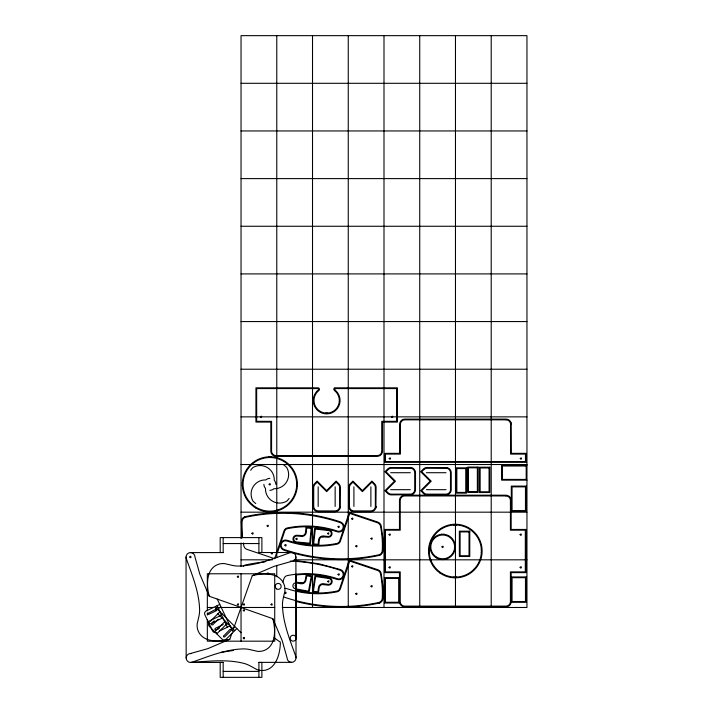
<?xml version="1.0" encoding="UTF-8"?>
<svg xmlns="http://www.w3.org/2000/svg" width="713" height="713" viewBox="0 0 713 713"><rect width="100%" height="100%" fill="white"/><g stroke="black" fill="none" stroke-linecap="round" stroke-linejoin="round"><path stroke-width="1.07" d="M429.288 549.848L429.288 552.227M297.383 485.669L297.401 485.072M313.167 507.87L312.962 487.487A5.214 5.214 0 0 1 314.495 483.797L317.187 481.106L326.661 490.589L336.135 481.106L338.827 483.797A5.214 5.214 0 0 1 340.359 487.487L340.154 507.87M348.907 507.87L348.702 487.487A5.214 5.214 0 0 1 350.235 483.797L352.926 481.106L362.4 490.589L371.874 481.106L374.566 483.797A5.214 5.214 0 0 1 376.099 487.487L375.894 507.87M481.337 552.522L481.364 551.933M242.331 483.289L242.367 482.692M430.108 545.712L430.108 548.083M455.313 548.083L455.313 545.712M429.591 546.889L430.082 544.554M277.41 552.807L284.701 531.123A3.725 3.725 0 0 1 287.491 528.663C303.925 525.321 321.224 526.408 337.115 531.773A5.214 5.214 0 0 0 343.719 528.502A5.214 5.214 0 0 0 340.44 521.898C309.745 511.577 276.163 509.608 244.577 516.827M282.829 582.013L283.997 578.537A4.465 4.465 0 0 1 287.348 575.578A96.79 96.79 0 0 1 337.347 578.724A4.465 4.465 0 0 0 343.006 575.917A4.465 4.465 0 0 0 340.199 570.257A178.696 178.696 0 0 0 290.28 561.069M190.389 653.527L207.813 648.652L229.818 639.249L231.921 633.296M252.25 575.703C263.222 572.655 280.967 572.263 284.549 585.997A15.597 15.597 0 0 1 284.87 591.211L283.364 597.708A32.379 32.379 0 0 0 282.455 604.437C282.687 622.52 289.852 639.614 295.77 656.415A4.465 4.465 0 0 1 292.294 662.279A4.465 4.465 0 0 1 287.089 657.885L282.214 640.693L272.812 618.688L209.266 596.264C206.217 585.293 205.825 567.548 219.559 563.956A15.597 15.597 0 0 1 224.773 563.644L231.27 565.151A32.379 32.379 0 0 0 237.999 566.06C256.074 565.819 273.168 558.653 289.977 552.735A4.465 4.465 0 0 1 295.842 556.211A4.465 4.465 0 0 1 291.448 561.425L274.255 566.291L252.25 575.703L232.625 631.308L217.207 599.063M210.175 621.486L219.978 611.683M214.426 621.032C213.552 620.355 209.444 625.934 212.67 624.891L218.285 619.276M219.978 615.898L222.082 613.795M214.666 631.736L225.246 621.166M216.77 633.839L226.591 624.027M232.616 628.536L234.72 626.424M236.823 628.536L226.253 639.106A2.977 2.977 0 0 1 222.037 639.106L209.399 626.469A2.977 2.977 0 0 1 209.399 622.262M219.773 604.437L206.289 610.889A2.977 2.977 0 0 0 204.881 614.864L212.59 630.978A2.977 2.977 0 0 0 216.565 632.386M218.374 608.412L221.057 607.128M208.098 621.576L220.62 615.586M209.381 624.267L222.875 617.815M223.231 624.57L215.174 628.42C213.16 631.219 219.729 628.973 219.399 628.055M226.083 624.526L228.766 623.242M219.515 630.978L230.058 625.934M379.806 555.267C348.22 562.495 314.629 560.525 283.943 550.204A5.214 5.214 0 0 1 280.664 543.6A5.214 5.214 0 0 1 287.268 540.32C303.15 545.686 320.458 546.773 336.884 543.44A3.725 3.725 0 0 0 339.682 540.98L349.263 512.478L377.765 522.068A5.214 5.214 0 0 1 381.214 525.971L382.89 538.306L382.988 550.757A5.214 5.214 0 0 1 378.879 555.561M379.806 602.922C352.088 609.276 322.802 608.501 295.325 601.264M411.704 494.697L391.321 494.893A5.214 5.214 0 0 1 387.64 493.369L384.949 490.678L394.423 481.195L384.949 471.721L387.64 469.029A5.214 5.214 0 0 1 391.321 467.505L411.704 467.701M447.443 494.697L427.06 494.893A5.214 5.214 0 0 1 423.379 493.369L420.688 490.678L430.162 481.195L420.688 471.721L423.379 469.029A5.214 5.214 0 0 1 427.06 467.505L447.443 467.701M229.818 639.249C218.846 642.297 201.111 642.689 197.519 628.946A15.597 15.597 0 0 1 197.207 623.741L198.713 617.244A32.379 32.379 0 0 0 199.622 610.515C199.382 592.432 192.216 575.338 186.298 558.537A4.465 4.465 0 0 1 189.774 552.664A4.465 4.465 0 0 1 194.988 557.067L199.854 574.25L209.266 596.264M302.74 535.597L297.045 535.267A3.725 3.725 0 0 0 292.99 538.627A3.725 3.725 0 0 0 296.35 542.682L310.431 544.001L311.964 527.7L306.037 527.139L305.547 532.326A3.725 3.725 0 0 1 301.492 535.686M233.409 650.443L220.816 652.413M322.214 536.791L327.9 537.228A3.725 3.725 0 0 0 332.017 533.948A3.725 3.725 0 0 0 328.738 529.83L314.683 528.235L312.838 544.509L318.756 545.178L319.344 539.999A3.725 3.725 0 0 1 323.461 536.72M322.223 584.5L327.891 585.132A3.725 3.725 0 0 0 332.124 582.004A3.725 3.725 0 0 0 328.996 577.771L315.003 575.676L312.57 591.87L318.461 592.753L319.237 587.601A3.725 3.725 0 0 1 323.47 584.473M295.672 575.026C309.585 573.439 323.845 574.954 337.115 579.428A5.214 5.214 0 0 0 343.719 576.149A5.214 5.214 0 0 0 340.44 569.544L318.649 563.716L295.699 560.614M302.169 583.02L296.528 582.2A3.725 3.725 0 0 0 295.699 582.138M441.231 534.331L441.819 534.278M443.602 559.527L444.19 559.473M190.915 662.448C208.686 661.254 227.073 658.937 244.559 663.553A32.379 32.379 0 0 1 250.798 666.227L256.653 669.427A15.597 15.597 0 0 0 261.76 670.523C275.949 670.746 280.334 653.545 280.343 642.163L274.104 637.796M327.846 413.085L325.493 413.085M453.682 525.026L454.279 525M270.753 511.863L271.35 511.836M456.062 577.084L456.659 577.058M268.676 456.81L271.056 456.81M190.514 552.602L223.169 552.566L223.169 537.611M291.43 552.495L258.908 552.53L258.908 537.611M190.638 662.457L223.169 662.422L223.169 677.341M258.908 677.341L258.908 662.386L291.555 662.341M241.039 83.305L526.952 83.305M241.039 130.951L526.952 130.951M241.039 178.607L526.952 178.607M241.039 226.262L526.952 226.262M241.039 273.908L526.952 273.908M241.039 321.563L526.952 321.563M241.039 369.218L526.952 369.218M241.039 416.864L526.952 416.864M241.039 464.52L526.952 464.52M526.952 465.259L501.631 465.259L501.631 480.152L526.952 480.152M390.662 472.71L410.278 472.71M426.401 472.71L446.017 472.71M390.662 489.679L410.278 489.679M426.401 489.679L446.017 489.679M241.039 512.175L526.952 512.175M223.169 543.556L258.908 543.556M223.169 552.495L220.192 552.495L220.192 537.602L261.885 537.602L261.885 552.495L258.908 552.495M241.039 559.821L272.446 559.821M294.104 559.821L526.952 559.821M399.476 577.69L384.583 577.69L384.583 603.011L399.476 603.011L399.476 572.628L384.583 572.628L384.583 529.447L399.476 529.447L399.476 500.41A5.214 5.214 0 0 1 404.69 495.196L505.954 495.196A5.214 5.214 0 0 1 511.168 500.41L511.168 529.447L526.051 529.447L526.051 572.628L511.168 572.628L511.168 601.665A5.214 5.214 0 0 1 505.954 606.879L404.69 606.879A5.214 5.214 0 0 1 399.476 601.665M207.34 607.476L213.864 607.476M274.728 607.476L215.763 607.476L241.039 632.743M282.188 607.476L526.952 607.476L526.952 35.65L241.039 35.65L241.039 538.502M223.169 662.457L220.192 662.457L220.192 677.35L261.885 677.35L261.885 662.457L258.908 662.457M223.169 671.396L258.908 671.396M456.062 524.991L456.659 525.009M268.373 511.836L268.97 511.863M453.682 577.049L454.279 577.075M443.602 534.278L444.19 534.331M441.231 559.473L441.819 559.527M295.77 589.633L309.103 592.075L312.062 575.97L306.198 574.892L305.262 580.017A3.725 3.725 0 0 1 300.922 583.002M295.797 590.409C309.228 593.599 323.354 593.831 336.884 591.095A3.725 3.725 0 0 0 339.682 588.626L349.263 560.133L377.765 569.714A5.214 5.214 0 0 1 381.214 573.626L382.89 585.961L382.988 598.412A5.214 5.214 0 0 1 378.879 603.216M217.866 613.795L234.72 630.64M217.091 605.72L227.367 627.217M399.681 603.091L399.833 603.546M511.114 422.889L511.31 453.352L526.203 453.352L526.203 462.282L384.735 462.282L384.735 453.352L399.628 453.352L399.628 424.315A5.214 5.214 0 0 1 404.841 419.101L506.096 419.101A5.214 5.214 0 0 1 511.31 424.315M510.963 498.984L511.168 500.41M272.812 618.688C275.851 629.659 276.252 647.404 262.509 650.996A15.597 15.597 0 0 1 257.295 651.308L250.807 649.801A32.379 32.379 0 0 0 244.078 648.892C225.994 649.124 208.9 656.29 192.1 662.217A4.465 4.465 0 0 1 186.182 658.366A4.465 4.465 0 0 1 191.36 653.58M241.867 537.923L241.395 521.346A5.214 5.214 0 0 1 245.504 516.542M297.366 482.692L297.392 483.289M481.337 549.545L481.364 550.142M242.322 485.072L242.349 485.669M295.904 556.951L296.02 657.876M186.048 557.076L186.164 657.992M491.212 35.65L491.212 607.476M455.473 35.65L455.473 607.476M419.734 35.65L419.734 607.476M383.995 35.65L383.995 607.476M370.885 486.827L370.885 506.444M353.915 486.827L353.915 506.444M348.256 35.65L348.256 607.476M335.146 486.827L335.146 506.444M318.176 486.827L318.176 506.444M312.517 35.65L312.517 607.476M296.136 638.188A2.977 2.977 0 0 0 291.67 635.613A2.977 2.977 0 0 0 291.67 640.773A2.977 2.977 0 0 0 296.136 638.188L296.136 576.755A2.977 2.977 0 0 0 295.467 574.883M276.778 35.65L276.778 557.611M276.778 565.364L276.778 576.443M241.039 542.95L241.039 566.47M241.039 573.778L241.039 641.174M207.34 610.738L207.34 573.778L274.728 573.778L274.728 641.174L207.34 641.174L207.34 619.428M207.34 612.913L207.34 615.087M312.962 506.444A5.214 5.214 0 0 0 318.176 511.649L335.146 511.649A5.214 5.214 0 0 0 340.359 506.444M348.702 506.444A5.214 5.214 0 0 0 353.915 511.649L370.885 511.649A5.214 5.214 0 0 0 376.099 506.444M269.862 490.286A5.954 5.954 0 0 0 273.89 488.717A14.135 14.135 0 0 0 286.715 467.478A23.832 23.832 0 0 0 283.952 465.117M263.908 484.332A5.954 5.954 0 0 0 265.477 488.352A14.135 14.135 0 0 0 286.715 501.177A23.832 23.832 0 0 0 289.077 498.423M269.862 478.37A5.954 5.954 0 0 0 265.842 479.938A14.135 14.135 0 0 0 253.017 501.177A23.832 23.832 0 0 0 255.771 503.547M275.824 484.332A5.954 5.954 0 0 0 274.255 480.304A14.135 14.135 0 0 0 253.017 467.478A23.832 23.832 0 0 0 250.646 470.241M410.278 494.893A5.214 5.214 0 0 0 415.492 489.679L415.492 472.71A5.214 5.214 0 0 0 410.278 467.505M446.017 494.893A5.214 5.214 0 0 0 451.231 489.679L451.231 472.71A5.214 5.214 0 0 0 446.017 467.505M243.329 542.941A96.79 96.79 0 0 0 243.891 545.98A4.465 4.465 0 0 0 246.85 549.331L274.648 558.68L283.997 530.882A4.465 4.465 0 0 1 287.348 527.932A96.79 96.79 0 0 1 337.347 531.069A4.465 4.465 0 0 0 343.006 528.262A4.465 4.465 0 0 0 340.199 522.602A178.696 178.696 0 0 0 245.655 517.264A4.465 4.465 0 0 0 242.135 521.381A96.79 96.79 0 0 0 242.5 536.818M265.263 561.835A178.696 178.696 0 0 0 245.655 564.919A4.465 4.465 0 0 0 243.204 566.38M283.435 596.817A4.465 4.465 0 0 0 284.184 597.146A178.696 178.696 0 0 0 378.719 602.485A4.465 4.465 0 0 0 382.239 598.367A96.79 96.79 0 0 0 380.484 573.778A4.465 4.465 0 0 0 377.534 570.427L349.735 561.069L340.386 588.867A4.465 4.465 0 0 1 337.035 591.826A96.79 96.79 0 0 1 287.027 588.68A4.465 4.465 0 0 0 284.924 588.501M215.923 610.266A25.267 25.267 0 0 1 215.772 608.234M327.695 581.407C329.014 584.027 329.673 578.992 327.695 581.407M189.774 557.031C191.494 559.491 191.36 554.482 189.783 556.978M237.313 576.701C238.81 579.295 239.096 574.188 237.313 576.701M237.313 604.446C238.81 607.03 239.096 601.924 237.313 604.446M243.276 604.446C244.924 607.013 244.728 601.941 243.276 604.446M243.276 610.399C244.684 612.975 245.201 607.948 243.276 610.346M243.276 638.135C244.684 640.72 245.201 635.684 243.276 638.082M271.011 604.446C272.705 607.004 272.455 601.879 271.011 604.446M260.397 416.802C261.644 419.44 262.384 414.547 260.405 416.731M269.122 484.261C270.45 486.908 271.002 481.935 269.122 484.261M271.252 553.279C272.411 555.908 273.4 551.042 271.261 553.208M295.12 585.792C296.278 588.439 297.25 583.546 295.129 585.73M351.643 518.69C352.89 521.337 353.666 516.355 351.643 518.69M351.643 566.336C352.926 568.992 353.612 564.001 351.643 566.336M389.209 458.495C390.492 461.159 391.187 456.133 389.209 458.495M391.437 416.802C392.613 419.44 393.558 414.547 391.446 416.731M389.057 534.59C390.323 537.245 391.054 532.246 389.057 534.59M389.057 567.352C390.296 570.008 391.081 565.008 389.057 567.352M441.971 546.835C443.174 549.456 444.012 544.607 441.98 546.764M520.249 458.495C521.542 461.151 522.192 456.151 520.249 458.495M520.098 534.59C521.444 537.237 521.978 532.255 520.098 534.59M520.098 567.352C521.399 569.99 522.041 565.035 520.098 567.352M295.957 538.903C297.152 541.55 298.034 536.666 295.966 538.841M223.401 636.29L223.784 637.012L224.622 636.932L231.03 630.524L231.03 629.57L229.987 629.472L223.419 636.21M334.611 389.209L334.887 389.904A13.404 13.404 0 0 1 336.518 409.565A13.404 13.404 0 0 1 316.795 409.565A13.404 13.404 0 0 1 318.435 389.904L318.684 389.075L317.98 388.576L256.671 388.576L256.671 421.33L271.564 421.33L271.564 451.115A4.465 4.465 0 0 0 276.029 455.58L377.293 455.58A4.465 4.465 0 0 0 381.758 451.115L381.758 421.33L396.651 421.33L396.651 388.576L335.342 388.576L334.611 389.209M327.579 533.44C328.729 536.105 329.673 531.238 327.588 533.377M207.43 613.688L208.49 614.463L216.609 610.578L216.904 609.615L215.914 609.259L207.43 613.688M251.912 533.351C252.937 536.051 254.158 531.212 251.921 533.288M267.108 525.811C268.266 528.511 269.175 523.592 267.108 525.811M267.108 573.457C268.204 576.149 269.238 571.336 267.125 573.395M284.87 545.16C285.904 547.851 287.107 543.03 284.879 545.089M284.87 592.806C285.931 595.507 287.036 590.667 284.879 592.744M306.706 527.95L306.287 532.397A4.465 4.465 0 0 1 301.421 536.426L296.973 536.007A2.977 2.977 0 0 0 293.729 538.698A2.977 2.977 0 0 0 296.421 541.942L309.763 543.19L311.153 528.369L306.706 527.95M338.042 526.729C339.236 529.447 340.039 524.492 338.042 526.729M338.042 574.384C339.147 577.102 340.181 572.129 338.042 574.384M355.796 546.078C356.955 548.787 357.864 543.867 355.796 546.078M355.796 593.733C356.883 596.425 357.944 591.612 355.814 593.662M370.992 538.538C372.159 541.247 373.042 536.301 370.992 538.538M370.992 586.184C372.141 588.911 373.051 583.929 370.992 586.184M315.333 529.055L313.658 543.85L318.096 544.358L318.604 539.919A4.465 4.465 0 0 1 323.542 535.98L327.98 536.488A2.977 2.977 0 0 0 331.278 533.859A2.977 2.977 0 0 0 328.657 530.57L315.333 529.055M315.627 576.523L313.417 591.246L317.838 591.906L318.497 587.494A4.465 4.465 0 0 1 323.577 583.733L327.998 584.402A2.977 2.977 0 0 0 331.385 581.897A2.977 2.977 0 0 0 328.88 578.51L315.627 576.523M306.795 575.756L305.993 580.15A4.465 4.465 0 0 1 300.788 583.742L296.394 582.931A2.977 2.977 0 0 0 292.927 585.32A2.977 2.977 0 0 0 295.325 588.786L308.506 591.211L311.189 576.567L306.795 575.756M349.735 513.422L340.386 541.212A4.465 4.465 0 0 1 337.035 544.171A96.79 96.79 0 0 1 287.027 541.033A4.465 4.465 0 0 0 281.368 543.841A4.465 4.465 0 0 0 284.184 549.5A178.696 178.696 0 0 0 378.719 554.83A4.465 4.465 0 0 0 382.239 550.712A96.79 96.79 0 0 0 380.484 526.123A4.465 4.465 0 0 0 377.534 522.772L349.735 513.422M317.187 482.166L315.021 484.332A4.465 4.465 0 0 0 313.711 487.487L313.711 506.444A4.465 4.465 0 0 0 318.176 510.909L335.146 510.909A4.465 4.465 0 0 0 339.611 506.444L339.611 487.487A4.465 4.465 0 0 0 338.301 484.332L336.135 482.166L326.661 491.64L317.187 482.166M352.926 482.166L350.76 484.332A4.465 4.465 0 0 0 349.45 487.487L349.45 506.444A4.465 4.465 0 0 0 353.915 510.909L370.885 510.909A4.465 4.465 0 0 0 375.35 506.444L375.35 487.487A4.465 4.465 0 0 0 374.04 484.332L371.874 482.166L362.4 491.64L352.926 482.166M388.166 469.555L386 471.721L395.474 481.195L386 490.678L388.166 492.843A4.465 4.465 0 0 0 391.321 494.145L410.278 494.145A4.465 4.465 0 0 0 414.743 489.679L414.743 472.71A4.465 4.465 0 0 0 410.278 468.245L391.321 468.245A4.465 4.465 0 0 0 388.166 469.555M423.905 469.555L421.739 471.721L431.213 481.195L421.739 490.678L423.905 492.843A4.465 4.465 0 0 0 427.06 494.145L446.017 494.145A4.465 4.465 0 0 0 450.482 489.679L450.482 472.71A4.465 4.465 0 0 0 446.017 468.245L427.06 468.245A4.465 4.465 0 0 0 423.905 469.555M334.361 388.148L334.183 388.309A1.39 1.39 0 0 0 333.827 389.512L334.433 390.492A12.656 12.656 0 0 1 335.983 409.048A12.656 12.656 0 0 1 317.374 409.084A12.656 12.656 0 0 1 318.854 390.528A1.488 1.488 0 0 0 317.98 387.827L255.931 387.827L255.931 422.078L270.815 422.078L270.815 451.115A5.214 5.214 0 0 0 276.029 456.329L377.293 456.329A5.214 5.214 0 0 0 382.507 451.115L382.507 422.078L397.391 422.078L397.391 387.827L335.342 387.827A1.676 1.676 0 0 0 334.762 387.925L334.361 388.148M506.096 419.841L404.841 419.841A4.465 4.465 0 0 0 400.376 424.315L400.376 454.092L385.483 454.092L385.483 461.543L525.463 461.543L525.463 454.092L510.57 454.092L510.57 424.315A4.465 4.465 0 0 0 506.096 419.841M526.203 466.008L502.38 466.008L502.38 479.412L526.203 479.412L526.203 466.008M478.102 467.077L467.675 467.077L467.675 492.389L478.102 492.389L478.102 467.077M489.822 467.211L479.403 467.211L479.403 492.531L489.822 492.531L489.822 467.211M466.516 467.826L456.088 467.826L456.088 493.138L466.516 493.138L466.516 467.826M477.353 467.817L468.423 467.817L468.423 491.649L477.353 491.649L477.353 467.817M489.082 467.96L480.143 467.96L480.143 491.783L489.082 491.783L489.082 467.96M465.767 468.575L456.837 468.575L456.837 492.398L465.767 492.398L465.767 468.575M526.203 486.114L511.31 486.114L511.31 511.426L526.203 511.426L526.203 486.114M525.463 486.854L512.059 486.854L512.059 510.677L525.463 510.677L525.463 486.854M505.954 495.936L404.69 495.936A4.465 4.465 0 0 0 400.225 500.41L400.225 530.187L385.332 530.187L385.332 571.888L400.225 571.888L400.225 601.665A4.465 4.465 0 0 0 404.69 606.13L505.954 606.13A4.465 4.465 0 0 0 510.419 601.665L510.419 571.888L525.312 571.888L525.312 530.187L510.419 530.187L510.419 500.41A4.465 4.465 0 0 0 505.954 495.936M469.787 531.185L459.368 531.185L459.368 556.496L469.787 556.496L469.787 531.185M469.047 531.925L460.108 531.925L460.108 555.757L469.047 555.757L469.047 531.925M526.203 576.951L511.31 576.951L511.31 602.262L526.203 602.262L526.203 576.951M525.463 577.69L512.059 577.69L512.059 601.522L525.463 601.522L525.463 577.69M398.736 578.439L385.332 578.439L385.332 602.262L398.736 602.262L398.736 578.439M255.958 508.111A27.549 27.549 0 0 0 297.41 484.483A27.549 27.549 0 0 0 256.217 460.402A27.549 27.549 0 0 0 255.958 508.111M442.033 573.457A26.06 26.06 0 0 0 481.382 551.336A26.06 26.06 0 0 0 442.55 528.324A26.06 26.06 0 0 0 442.033 573.457M439.885 572.949A26.8 26.8 0 0 0 482.015 553.448A26.8 26.8 0 0 0 444.056 526.711A26.8 26.8 0 0 0 439.885 572.949M256.466 507.54A26.8 26.8 0 0 0 296.67 484.332A26.8 26.8 0 0 0 256.466 461.115A26.8 26.8 0 0 0 256.466 507.54M276.564 588.876A2.977 2.977 0 0 0 281.163 586.549A2.977 2.977 0 0 0 276.849 583.733A2.977 2.977 0 0 0 276.564 588.876M436.757 557.218A11.916 11.916 0 0 0 454.627 546.898A11.916 11.916 0 0 0 436.757 536.586A11.916 11.916 0 0 0 436.757 557.218M436.383 557.86A12.656 12.656 0 0 0 455.366 546.898A12.656 12.656 0 0 0 436.383 535.935A12.656 12.656 0 0 0 436.383 557.86"/></g></svg>
